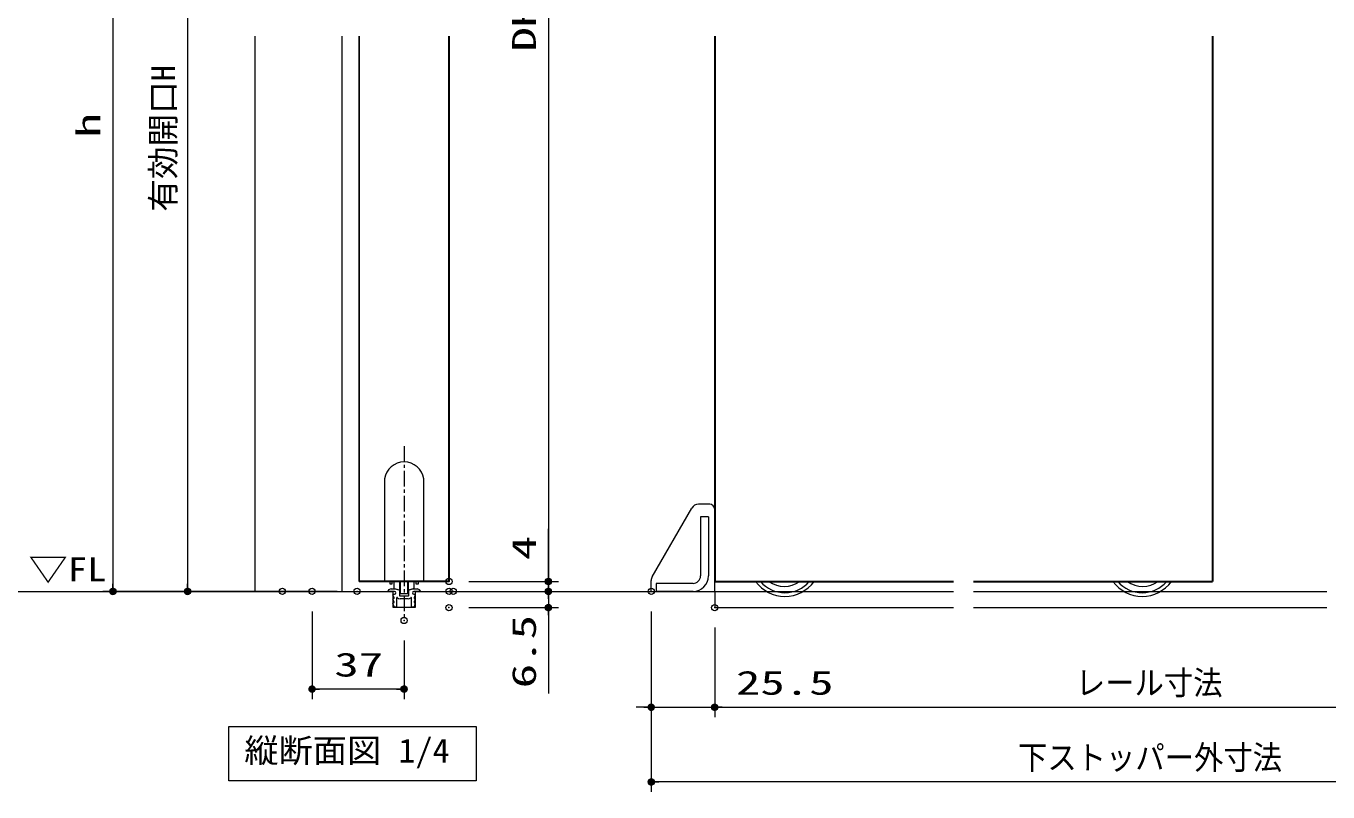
# Model space of a CAD drawing. Units: millimetres, scale not verified. Extents: x -1306 to 1306, y -607 to 607.
# Drawn here: x -913 to -389, y -95 to 212 of the extents above; entities that cross this region are included whole.
import ezdxf
from ezdxf.enums import TextEntityAlignment as Align

# ---------------------------------------------------------------- set-up
doc = ezdxf.new("R2010")
doc.units = ezdxf.units.MM
doc.header["$LTSCALE"] = 5
doc.header["$PDMODE"] = 32
doc.header["$PDSIZE"] = 2.5
doc.linetypes.add('USER3', pattern=[2, 1.25, -0.25, 0.25, -0.25])
for name, color, linetype, lineweight in [('0-1_線(黄)', 2, 'Continuous', 15), ('0-C_中心線', 3, 'USER3', 9), ('0-D_線(白)', 7, 'Continuous', 30), ('1-0_線(水)', 4, 'Continuous', 9), ('1-1_寸法線', 3, 'Continuous', 13), ('1-4_DEFPOINTS', 7, 'Continuous', 5), ('1-5_0', 3, 'Continuous', 25)]:
    doc.layers.add(name, color=color, linetype=linetype, lineweight=lineweight)
doc.styles.add('ＭＳ ゴシック', font='')
doc.styles.get('ＭＳ ゴシック').set_extended_font_data('MS Gothic')

# ---------------------------------------------------------------- blocks, each defined once
blk = doc.blocks.new('_DOT')
at = {"layer": '1-5_0'}
blk.add_line((-2.5, 0), (-5, 0), dxfattribs=at)
for points in [[(0, 0), (-2.5, 0), (-2.48, 0.313)], [(0, 0), (-2.48, -0.313), (-2.5, 0)], [(0, 0), (-2.48, 0.313), (-2.421, 0.622)], [(0, 0), (-2.421, -0.622), (-2.48, -0.313)], [(0, 0), (-2.421, 0.622), (-2.324, 0.92)], [(0, 0), (-2.324, -0.92), (-2.421, -0.622)], [(0, 0), (-2.324, 0.92), (-2.191, 1.204)], [(0, 0), (-2.191, -1.204), (-2.324, -0.92)], [(0, 0), (-2.191, 1.204), (-2.023, 1.469)], [(0, 0), (-2.023, -1.469), (-2.191, -1.204)], [(0, 0), (-2.023, 1.469), (-1.822, 1.711)], [(0, 0), (-1.822, -1.711), (-2.023, -1.469)], [(0, 0), (-1.822, 1.711), (-1.594, 1.926)], [(0, 0), (-1.594, -1.926), (-1.822, -1.711)], [(0, 0), (-1.594, 1.926), (-1.34, 2.111)], [(0, 0), (-1.34, -2.111), (-1.594, -1.926)], [(0, 0), (-1.34, 2.111), (-1.064, 2.262)], [(0, 0), (-1.064, -2.262), (-1.34, -2.111)], [(0, 0), (-1.064, 2.262), (-0.773, 2.378)], [(0, 0), (-0.773, -2.378), (-1.064, -2.262)], [(0, 0), (-0.773, 2.378), (-0.468, 2.456)], [(0, 0), (-0.468, -2.456), (-0.773, -2.378)], [(0, 0), (-0.468, 2.456), (-0.157, 2.495)], [(0, 0), (-0.157, -2.495), (-0.468, -2.456)], [(0, 0), (-0.157, 2.495), (0.157, 2.495)], [(0, 0), (0.157, -2.495), (-0.157, -2.495)], [(0, 0), (0.157, 2.495), (0.468, 2.456)], [(0, 0), (0.468, 2.456), (0.773, 2.378)], [(0, 0), (0.773, 2.378), (1.064, 2.262)], [(0, 0), (1.064, 2.262), (1.34, 2.111)], [(0, 0), (1.34, 2.111), (1.594, 1.926)], [(0, 0), (1.594, 1.926), (1.822, 1.711)], [(0, 0), (1.822, 1.711), (2.023, 1.469)], [(0, 0), (2.023, 1.469), (2.191, 1.204)], [(0, 0), (2.191, 1.204), (2.324, 0.92)], [(0, 0), (2.324, 0.92), (2.421, 0.622)], [(0, 0), (2.421, 0.622), (2.48, 0.313)], [(0, 0), (2.48, 0.313), (2.5, 0)], [(0, 0), (0.468, -2.456), (0.157, -2.495)], [(0, 0), (0.773, -2.378), (0.468, -2.456)], [(0, 0), (1.064, -2.262), (0.773, -2.378)], [(0, 0), (1.34, -2.111), (1.064, -2.262)], [(0, 0), (1.594, -1.926), (1.34, -2.111)], [(0, 0), (1.822, -1.711), (1.594, -1.926)], [(0, 0), (2.023, -1.469), (1.822, -1.711)], [(0, 0), (2.191, -1.204), (2.023, -1.469)], [(0, 0), (2.324, -0.92), (2.191, -1.204)], [(0, 0), (2.421, -0.622), (2.324, -0.92)], [(0, 0), (2.48, -0.313), (2.421, -0.622)], [(0, 0), (2.5, 0), (2.48, -0.313)]]:
    blk.add_solid(points, dxfattribs=at)

msp = doc.modelspace()

# ---------------------------------------------------------------- linework, layer by layer
at = {"layer": '0-1_線(黄)'}
for p, q in [((-1237.663, -14.611), (-765.077, -14.611)), ((-756.277, -14.611), (-635.883, -14.611))]:
    msp.add_line(p, q, dxfattribs=at)
msp.add_lwpolyline([(-831.095, -68.811), (-731.759, -68.811), (-731.759, -90.646), (-831.095, -90.646)], close=True, dxfattribs=at)
at = {"layer": '0-C_中心線'}
msp.add_line((-760.677, 43.78), (-760.677, -26.275), dxfattribs=at)
at = {"layer": '0-D_線(白)', "lineweight": 25}
msp.add_line((-778.677, 208.389), (-778.677, -10.611), dxfattribs=at)
at = {"layer": '0-D_線(白)'}
for p, q in [((-742.677, 208.389), (-742.677, -10.611)), ((-635.883, 208.389), (-635.883, -10.611)), ((-635.883, 208.389), (-635.883, -10.611)), ((-435.885, 208.389), (-435.885, -10.611)), ((-742.677, -10.611), (-778.677, -10.611)), ((-635.883, -10.611), (-539.884, -10.611)), ((-531.884, -10.611), (-435.885, -10.611))]:
    msp.add_line(p, q, dxfattribs=at)
at = {"layer": '1-0_線(水)'}
for p, q in [((-820.677, 208.389), (-820.677, -14.611)), ((-785.677, 208.389), (-785.677, -14.611)), ((-768.577, 30.65), (-768.577, -10.611)), ((-752.777, -10.611), (-752.777, 30.65)), ((-660.981, -8.715), (-645.044, 18.889)), ((-637.883, 20.389), (-642.446, 20.389)), ((-635.883, -14.611), (-635.883, 18.389)), ((-638.383, 15.389), (-638.383, -8.411)), ((-661.383, -14.611), (-661.383, -10.215)), ((-764.577, -14.611), (-766.977, -14.611)), ((-766.427, -10.611), (-766.427, -11.58)), ((-766.427, -11.58), (-765.427, -11.58)), ((-765.427, -11.58), (-765.427, -10.611)), ((-765.077, -21.111), (-765.077, -14.611)), ((-764.677, -13.477), (-764.677, -10.611)), ((-764.677, -13.477), (-762.427, -14.08)), ((-762.527, -14.207), (-762.527, -16.211)), ((-762.427, -15.28), (-762.427, -10.611)), ((-762.427, -15.28), (-762.127, -15.58)), ((-762.127, -15.58), (-762.127, -10.611)), ((-759.227, -15.58), (-759.227, -10.611)), ((-758.927, -15.28), (-758.927, -10.611)), ((-756.677, -13.477), (-758.927, -14.08)), ((-758.827, -16.211), (-758.827, -14.207)), ((-754.377, -14.611), (-756.777, -14.611)), ((-756.677, -13.477), (-756.677, -10.611)), ((-756.277, -14.611), (-756.277, -21.111)), ((-755.927, -10.611), (-755.927, -11.58)), ((-755.927, -11.58), (-754.927, -11.58)), ((-754.927, -11.58), (-754.927, -10.611)), ((-754.377, -14.611), (-704.271, -14.611)), ((-661.383, -14.611), (-539.884, -14.611)), ((-661.383, -14.611), (-635.883, -14.611)), ((-659.383, -11.411), (-659.383, -14.611)), ((-644.583, -11.411), (-659.383, -11.411)), ((-644.583, -14.611), (-659.383, -14.611)), ((-635.883, -14.611), (-635.883, -21.111)), ((-531.884, -14.611), (-389.884, -14.611)), ((-764.721, -20.772), (-765.167, -19.372)), ((-764.692, -17.135), (-765.162, -15.987)), ((-764.692, -18.835), (-765.162, -17.687)), ((-764.977, -15.711), (-764.577, -15.711)), ((-764.977, -17.411), (-764.877, -17.411)), ((-764.977, -19.111), (-764.877, -19.111)), ((-763.877, -20.911), (-764.531, -20.911)), ((-763.677, -17.324), (-763.677, -20.711)), ((-762.327, -16.411), (-759.027, -16.411)), ((-759.027, -17.611), (-762.327, -17.611)), ((-757.677, -20.711), (-757.677, -17.324)), ((-756.823, -20.911), (-757.477, -20.911)), ((-756.777, -15.711), (-756.377, -15.711)), ((-756.192, -15.987), (-756.662, -17.135)), ((-756.192, -17.687), (-756.662, -18.835)), ((-756.186, -19.372), (-756.632, -20.772)), ((-756.477, -17.411), (-756.377, -17.411)), ((-756.477, -19.111), (-756.377, -19.111)), ((-756.277, -21.111), (-765.077, -21.111)), ((-635.883, -21.111), (-539.884, -21.111)), ((-531.884, -21.111), (-389.884, -21.111))]:
    msp.add_line(p, q, dxfattribs=at)
for points in [[(-638.383, 15.389), (-641.583, 15.389), (-641.583, -8.411)], [(-765.881, -13.611), (-764.177, -13.611), (-762.675, -14.014)], [(-758.927, -15.28), (-759.227, -15.58), (-762.127, -15.58)], [(-758.679, -14.014), (-757.177, -13.611), (-755.472, -13.611)]]:
    msp.add_lwpolyline(points, dxfattribs=at)
for centre, radius, start, end in [((-760.677, 29.389), 8, 9.06872, 170.93128), ((-642.446, 17.389), 3, 90, 150), ((-637.883, 18.389), 2, 0, 90), ((-658.383, -10.215), 3, 150, 180), ((-644.583, -8.411), 3, 270, 0), ((-644.583, -8.411), 6.2, 270, 0), ((-767.061, -14.457), 0.175, 118.71051, 298.71051), ((-765.881, -15.111), 1.5, 90, 147.42103), ((-764.577, -15.161), 0.55, 270, 90), ((-762.727, -14.207), 0.2, 0, 75.00001), ((-758.627, -14.207), 0.2, 104.99999, 180), ((-756.777, -15.161), 0.55, 90, 270), ((-755.472, -15.111), 1.5, 32.57897, 90), ((-754.293, -14.457), 0.175, 241.28949, 61.28949), ((-607.683, -2.111), 14.5, 215.8883, 270), ((-607.683, -2.111), 13, 220.83222, 319.16778), ((-607.883, -2.111), 10.5, 234.04943, 305.95057), ((-607.683, -2.111), 14.5, 270, 324.1117), ((-464.085, -2.111), 14.5, 215.8883, 270), ((-464.085, -2.111), 13, 220.83222, 319.16778), ((-463.885, -2.111), 10.5, 234.04943, 305.95057), ((-464.085, -2.111), 14.5, 270, 324.1117), ((-764.977, -15.911), 0.2, 90, 202.26435), ((-764.977, -17.611), 0.2, 90, 202.26435), ((-764.977, -19.311), 0.2, 90, 197.67679), ((-764.877, -17.211), 0.2, 270, 22.26435), ((-764.877, -18.911), 0.2, 270, 22.26435), ((-764.531, -20.711), 0.2, 197.67679, 270), ((-763.877, -20.711), 0.2, 270, 0), ((-763.505, -17.254), 0.185, 22.02431, 202.02431), ((-762.327, -16.211), 1.4, 224.04863, 270), ((-762.327, -16.211), 0.2, 180, 270), ((-759.027, -16.211), 0.2, 270, 0), ((-759.027, -16.211), 1.4, 270, 315.95137), ((-757.849, -17.254), 0.185, 337.97569, 157.97569), ((-757.477, -20.711), 0.2, 180, 270), ((-756.823, -20.711), 0.2, 270, 342.32321), ((-756.477, -17.211), 0.2, 157.73565, 270), ((-756.477, -18.911), 0.2, 157.73565, 270), ((-756.377, -15.911), 0.2, 337.73565, 90), ((-756.377, -17.611), 0.2, 337.73565, 90), ((-756.377, -19.311), 0.2, 342.32321, 90)]:
    msp.add_arc(centre, radius, start, end, dxfattribs=at)
at = {"layer": '1-1_寸法線'}
for p, q in [((-702.677, 432.389), (-702.677, -7.611)), ((-877.677, 355.889), (-877.677, -11.611)), ((-847.677, 343.889), (-847.677, -11.611)), ((-702.677, -7.611), (-702.677, 10.532)), ((-702.677, -11.611), (-702.677, -8.611)), ((-817.608, -14.611), (-881.677, -14.611)), ((-787.608, -14.611), (-851.677, -14.611)), ((-734.677, -10.611), (-698.677, -10.611)), ((-734.677, -10.611), (-698.677, -10.611)), ((-734.609, -14.611), (-698.677, -14.611)), ((-732.918, -14.611), (-698.677, -14.611)), ((-702.677, -14.611), (-702.677, -10.611)), ((-702.677, -14.611), (-702.677, -21.111)), ((-702.677, -17.611), (-702.677, -20.611)), ((-797.677, -22.611), (-797.677, -57.811)), ((-734.677, -21.111), (-698.677, -21.111)), ((-702.677, -24.111), (-702.677, -55.587)), ((-661.383, -22.611), (-661.383, -65.111)), ((-661.383, -22.611), (-661.383, -95.111)), ((-635.883, -29.111), (-635.883, -65.111)), ((-635.883, -29.111), (-635.883, -65.111)), ((-760.677, -34.275), (-760.677, -57.811)), ((-763.677, -53.811), (-794.677, -53.811)), ((-664.383, -61.111), (-667.383, -61.111)), ((-661.383, -61.111), (-635.883, -61.111)), ((-632.883, -61.111), (-289.572, -61.111)), ((-632.883, -61.111), (-591.407, -61.111)), ((-264.072, -91.111), (-658.383, -91.111))]:
    msp.add_line(p, q, dxfattribs=at)
at = {"layer": '1-4_DEFPOINTS'}
for p in [(-742.677, -10.611), (-702.677, -10.611), (-877.677, -14.611), (-847.677, -14.611), (-809.608, -14.611), (-797.677, -14.611), (-779.608, -14.611), (-742.609, -14.611), (-740.918, -14.611), (-702.677, -14.611), (-661.383, -14.611), (-742.677, -21.111), (-702.677, -21.111), (-635.883, -21.111), (-760.677, -26.275), (-760.677, -53.811), (-635.883, -61.111), (-661.383, -91.111)]:
    msp.add_point(p, dxfattribs=at)

# ---------------------------------------------------------------- block references
at = {"layer": '1-1_寸法線', "xscale": 0.6, "yscale": 0.6}
for p, rotation in [((-702.677, -10.611), 270), ((-702.677, -10.611), 270), ((-877.677, -14.611), 270), ((-847.677, -14.611), 270), ((-702.677, -14.611), 270), ((-702.677, -14.611), 90), ((-702.677, -21.111), 90), ((-797.677, -53.811), 180), ((-635.883, -61.111), 180), ((-635.883, -61.111), 180), ((-661.383, -91.111), 180)]:
    msp.add_blockref('_DOT', p, dxfattribs=dict(at, rotation=rotation))
for p in [(-760.677, -53.811), (-661.383, -61.111)]:
    msp.add_blockref('_DOT', p, dxfattribs=at)

# ---------------------------------------------------------------- texts
at = {"layer": '0-1_線(黄)', "style": 'ＭＳ ゴシック'}
for s, width, p in [('▽FL', 1.2, (-911.596, -13.388)), ('縦断面図 1/4', 1.05, (-824.876, -86.189))]:
    msp.add_text(s, height=9.604, dxfattribs=dict(at, width=width)).set_placement(p, align=Align.BOTTOM_LEFT)
at = {"layer": '1-1_寸法線', "style": 'ＭＳ ゴシック', "width": 1.5}
for s, p in [('DH', (-704.826, 202.151)), ('h', (-879.826, 167.615)), ('4', (-704.826, -2.04)), ('6.5', (-704.826, -53.492))]:
    msp.add_text(s, height=9.604, rotation=90, dxfattribs=at).set_placement(p, align=Align.BOTTOM_LEFT)
at = {"layer": '1-1_寸法線', "style": 'ＭＳ ゴシック'}
msp.add_text('有効開口H', height=9.604, rotation=90, dxfattribs=at).set_placement((-849.826, 137.853), align=Align.BOTTOM_LEFT)
for s, width, p in [('37', 1.5, (-788.701, -51.662)), ('25.5', 1.5, (-627.312, -58.962)), ('レール寸法', 0.9, (-490.751, -58.962)), ('下ストッパー外寸法', 0.9, (-514.001, -88.962))]:
    msp.add_text(s, height=9.604, dxfattribs=dict(at, width=width)).set_placement(p, align=Align.BOTTOM_LEFT)

doc.saveas('drawing.dxf')
